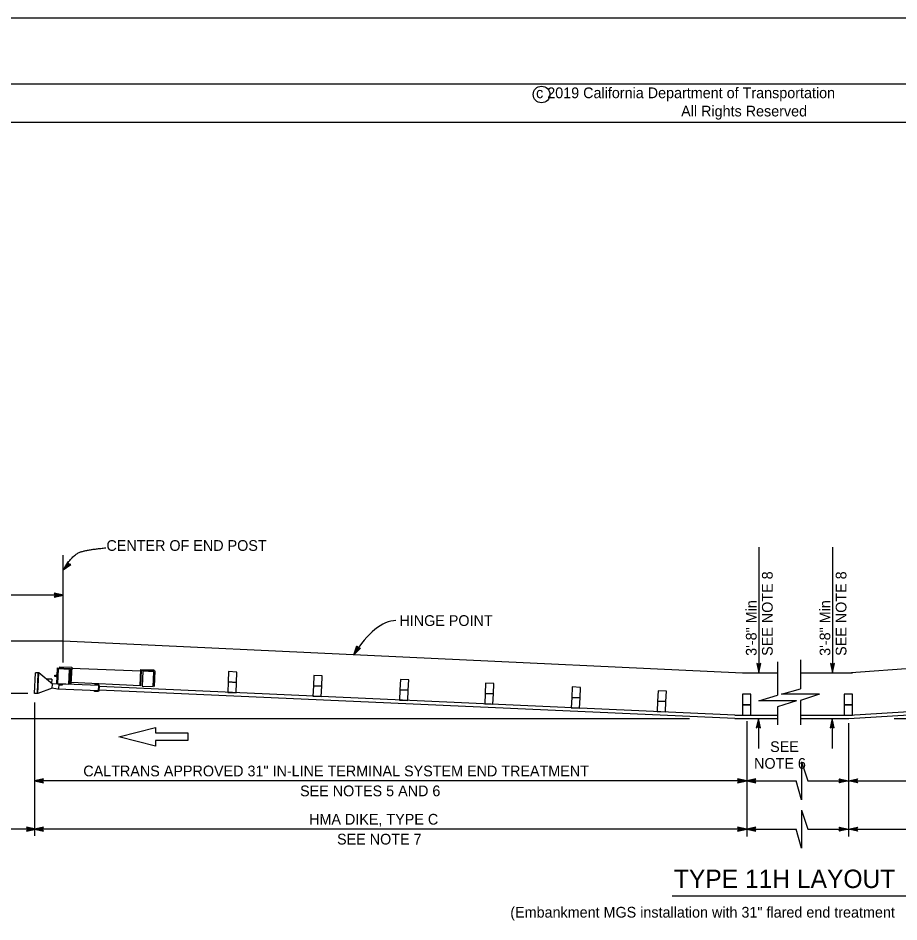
# Model space of a CAD drawing. Extents: x -893 to 867, y -474 to 712.
# Drawn here: x -508 to 67, y 122 to 712 of the extents above; entities that cross this region are included whole.
import ezdxf

# ---------------------------------------------------------------- set-up
doc = ezdxf.new("R2010")
doc.units = 0
for name, color, linetype in [('10 Sheet Format', 7, 'Continuous'), ('56 Stage 3 Anno', 7, 'Continuous'), ('57 Undefined', 7, 'Continuous'), ('60 Nongeo Data', 7, 'Continuous')]:
    doc.layers.add(name, color=color, linetype=linetype)

msp = doc.modelspace()

# ---------------------------------------------------------------- linework, layer by layer
at = {"layer": '10 Sheet Format'}
msp.add_line((-813.45, 643.96), (811.55, 643.96), dxfattribs=at)
for points in [[(-893.45, -474.04), (866.55, -474.04), (866.55, 711.96), (-893.45, 711.96)], [(-863.43, 668.96), (836.57, 668.96), (836.57, -431.04), (-863.43, -431.04)], [(-863.43, 668.96), (836.57, 668.96), (836.57, -431.04), (-863.43, -431.04)]]:
    msp.add_lwpolyline(points, close=True, dxfattribs=at)
msp.add_circle((-166.11, 662.06), 5.42, dxfattribs=at)
at = {"layer": '56 Stage 3 Anno'}
for p, q in [((-24.29, 366.65), (-24.29, 284.71)), ((23.82, 366.65), (23.82, 284.71)), ((-478.08, 335.32), (-484.08, 336.65)), ((-484.08, 336.65), (-484.08, 336.65)), ((-484.08, 336.65), (-483.28, 335.32)), ((-479.47, 335.33), (-483.85, 336.3)), ((-478.08, 335.32), (-554.48, 335.32)), ((-483.28, 335.32), (-484.08, 333.98)), ((-484.08, 333.98), (-478.08, 335.32)), ((-484.08, 333.98), (-484.08, 333.98)), ((-483.86, 334.34), (-479.46, 335.32)), ((-480.84, 335.32), (-483.67, 335.95)), ((-483.63, 334.7), (-480.84, 335.32)), ((-483.45, 335.05), (-482.22, 335.32)), ((-482.22, 335.32), (-483.43, 335.59)), ((-478.08, 335.32), (-478.08, 335.32)), ((-288.57, 296.33), (-286.59, 302.15)), ((-287.85, 297.52), (-286.4, 301.76)), ((-287.13, 298.69), (-286.2, 301.43)), ((-286.59, 302.15), (-286.59, 302.15)), ((-286.59, 302.15), (-285.87, 300.77)), ((-286.41, 299.87), (-286.01, 301.04)), ((-284.31, 300.76), (-288.57, 296.33)), ((-288.57, 296.33), (-288.57, 296.33)), ((-284.72, 300.76), (-287.85, 297.51)), ((-285.15, 300.75), (-287.13, 298.69)), ((-285.54, 300.78), (-286.41, 299.87)), ((-285.87, 300.77), (-284.31, 300.76)), ((-284.31, 300.76), (-284.31, 300.76)), ((-24.29, 289.91), (-25.63, 290.71)), ((-25.63, 290.71), (-25.63, 290.71)), ((-25.63, 290.71), (-24.29, 284.71)), ((-25.28, 290.49), (-24.29, 286.09)), ((-24.92, 290.26), (-24.29, 287.47)), ((-24.57, 290.08), (-24.3, 288.85)), ((-24.3, 288.85), (-24.03, 290.06)), ((-24.29, 284.71), (-22.96, 290.71)), ((-22.96, 290.71), (-24.29, 289.91)), ((-24.29, 286.1), (-23.32, 290.47)), ((-24.29, 287.47), (-23.67, 290.29)), ((-22.96, 290.71), (-22.96, 290.71)), ((-12.06, 291.76), (-12.06, 269.92)), ((2.81, 292.98), (2.81, 274.2)), ((23.82, 289.91), (22.48, 290.71)), ((22.48, 290.71), (22.48, 290.71)), ((22.48, 290.71), (23.82, 284.71)), ((22.84, 290.49), (23.82, 286.09)), ((23.2, 290.26), (23.82, 287.47)), ((23.55, 290.08), (23.82, 288.85)), ((23.82, 284.71), (25.15, 290.71)), ((25.15, 290.71), (23.82, 289.91)), ((23.82, 287.47), (24.45, 290.29)), ((23.82, 288.85), (24.09, 290.06)), ((23.83, 286.1), (24.8, 290.47)), ((25.15, 290.71), (25.15, 290.71)), ((-24.29, 284.71), (-24.29, 284.71)), ((23.82, 284.71), (23.82, 284.71)), ((-9.53, 270.62), (2.81, 274.2)), ((-501.39, 271.08), (-594.07, 271.08)), ((-24.4, 266.35), (-12.06, 269.92)), ((0.32, 266.35), (-24.4, 266.35)), ((0.32, 266.35), (-12.06, 262.33)), ((15.2, 270.62), (-9.53, 270.62)), ((15.2, 270.62), (2.81, 266.6)), ((2.81, 266.6), (2.81, 250.53)), ((-497.05, 265.22), (-497.05, 178.1)), ((-12.06, 262.33), (-12.06, 250.53)), ((-24.63, 254.7), (-25.96, 248.7)), ((-24.63, 254.7), (-24.63, 235.16)), ((-23.29, 248.7), (-24.63, 254.7)), ((-24.63, 254.7), (-24.63, 254.7)), ((23.49, 254.7), (22.16, 248.7)), ((24.83, 248.7), (23.49, 254.7)), ((23.49, 254.7), (23.49, 254.7)), ((23.49, 254.7), (23.49, 235.16)), ((-32.22, 253.11), (-32.22, 177.76)), ((-32.22, 251.76), (-32.22, 178.1)), ((-25.96, 248.7), (-24.63, 249.5)), ((-25.96, 248.7), (-25.96, 248.7)), ((-24.63, 253.31), (-25.6, 248.94)), ((-24.63, 251.94), (-25.25, 249.11)), ((-24.62, 250.56), (-24.89, 249.35)), ((-23.64, 248.92), (-24.63, 253.32)), ((-24, 249.15), (-24.63, 251.94)), ((-24.63, 249.5), (-23.29, 248.7)), ((-24.35, 249.33), (-24.62, 250.56)), ((-23.29, 248.7), (-23.29, 248.7)), ((22.16, 248.7), (23.49, 249.5)), ((22.16, 248.7), (22.16, 248.7)), ((23.49, 253.31), (22.52, 248.94)), ((23.49, 251.94), (22.86, 249.11)), ((23.49, 250.56), (23.22, 249.35)), ((24.47, 248.92), (23.49, 253.32)), ((24.11, 249.15), (23.49, 251.94)), ((23.77, 249.33), (23.49, 250.56)), ((23.49, 249.5), (24.83, 248.7)), ((24.83, 248.7), (24.83, 248.7)), ((34.16, 251.76), (34.16, 177.76)), ((3.53, 226.41), (7.55, 214.02)), ((3.53, 226.41), (3.53, 201.68)), ((-491.05, 215.36), (-497.05, 214.02)), ((-32.22, 214.02), (-497.05, 214.02)), ((-497.05, 214.02), (-497.05, 214.02)), ((-497.05, 214.02), (-491.05, 212.69)), ((-491.27, 215.01), (-495.67, 214.02)), ((-495.66, 214.02), (-491.28, 213.05)), ((-491.5, 214.65), (-494.29, 214.02)), ((-494.29, 214.02), (-491.46, 213.4)), ((-491.68, 214.3), (-492.91, 214.03)), ((-492.91, 214.03), (-491.7, 213.76)), ((-491.85, 214.02), (-491.05, 215.36)), ((-491.05, 212.69), (-491.85, 214.02)), ((-491.05, 215.36), (-491.05, 215.36)), ((-491.05, 212.69), (-491.05, 212.69)), ((-32.23, 214.02), (-38.23, 215.35)), ((-38.23, 215.35), (-38.23, 215.35)), ((-38.23, 215.35), (-37.43, 214.02)), ((-37.43, 214.02), (-38.23, 212.68)), ((-38.23, 212.68), (-32.23, 214.02)), ((-38.23, 212.68), (-38.23, 212.68)), ((-38.01, 213.04), (-33.61, 214.02)), ((-33.62, 214.03), (-37.99, 214.99)), ((-34.99, 214.02), (-37.81, 214.65)), ((-37.77, 213.4), (-34.99, 214.02)), ((-37.6, 213.74), (-36.37, 214.02)), ((-36.37, 214.02), (-37.58, 214.29)), ((-32.23, 214.02), (-32.23, 214.02)), ((-32.22, 214.02), (-32.23, 214.02)), ((-26.22, 215.36), (-32.22, 214.02)), ((-32.22, 214.02), (-0.04, 214.02)), ((-32.22, 214.02), (-32.22, 214.02)), ((-32.22, 214.02), (-26.22, 212.69)), ((-31.05, 214.02), (-31.06, 214.02)), ((-26.44, 215.01), (-30.84, 214.02)), ((-30.83, 214.02), (-26.46, 213.05)), ((-26.67, 214.65), (-29.46, 214.02)), ((-29.46, 214.02), (-26.63, 213.4)), ((-26.85, 214.3), (-28.08, 214.03)), ((-28.08, 214.03), (-26.87, 213.76)), ((-27.02, 214.02), (-26.22, 215.36)), ((-26.22, 212.69), (-27.02, 214.02)), ((-26.22, 215.36), (-26.22, 215.36)), ((-26.22, 212.69), (-26.22, 212.69)), ((3.53, 201.68), (-0.04, 214.02)), ((7.55, 214.02), (34.16, 214.02)), ((28.96, 214.02), (28.16, 215.36)), ((28.16, 215.36), (28.16, 215.36)), ((28.16, 215.36), (34.16, 214.02)), ((34.16, 214.02), (28.16, 212.69)), ((28.16, 212.69), (28.96, 214.02)), ((28.16, 212.69), (28.16, 212.69)), ((28.37, 215.01), (32.78, 214.02)), ((32.76, 214.02), (28.39, 213.05)), ((31.39, 214.02), (28.57, 213.4)), ((28.61, 214.65), (31.39, 214.02)), ((28.78, 214.3), (30.01, 214.03)), ((30.01, 214.03), (28.8, 213.76)), ((34.16, 214.02), (40.16, 215.35)), ((34.16, 214.02), (496.74, 214.02)), ((40.16, 212.68), (34.16, 214.02)), ((34.16, 214.02), (34.16, 214.02)), ((34.16, 214.02), (34.16, 214.02)), ((39.94, 213.04), (35.54, 214.02)), ((35.55, 214.03), (39.92, 214.99)), ((36.92, 214.02), (39.74, 214.65)), ((39.71, 213.4), (36.92, 214.02)), ((38.3, 214.02), (39.51, 214.29)), ((39.53, 213.74), (38.3, 214.02)), ((40.16, 215.35), (39.36, 214.02)), ((39.36, 214.02), (40.16, 212.68)), ((40.16, 215.35), (40.16, 215.35)), ((40.16, 212.68), (40.16, 212.68)), ((3.53, 194.89), (7.55, 182.51)), ((3.53, 194.89), (3.53, 170.17)), ((-496.18, 182.51), (-502.18, 183.84)), ((-502.18, 183.84), (-502.18, 183.84)), ((-502.18, 183.84), (-501.38, 182.51)), ((-497.57, 182.51), (-501.94, 183.48)), ((-498.94, 182.51), (-501.77, 183.13)), ((-491.05, 183.85), (-497.05, 182.51)), ((-491.27, 183.49), (-495.67, 182.51)), ((-491.5, 183.13), (-494.29, 182.51)), ((-491.85, 182.51), (-491.05, 183.85)), ((-491.05, 183.85), (-491.05, 183.85)), ((-32.23, 182.51), (-38.23, 183.84)), ((-38.23, 183.84), (-38.23, 183.84)), ((-38.23, 183.84), (-37.43, 182.51)), ((-33.62, 182.51), (-37.99, 183.48)), ((-34.99, 182.51), (-37.81, 183.13)), ((-26.23, 183.85), (-32.23, 182.51)), ((-26.44, 183.49), (-30.85, 182.51)), ((-26.68, 183.13), (-29.46, 182.51)), ((-27.03, 182.51), (-26.23, 183.85)), ((-26.23, 183.85), (-26.23, 183.85)), ((28.96, 182.51), (28.16, 183.85)), ((28.16, 183.85), (28.16, 183.85)), ((28.16, 183.85), (34.16, 182.51)), ((28.37, 183.49), (32.78, 182.51)), ((28.61, 183.13), (31.39, 182.51)), ((34.16, 182.51), (40.16, 183.84)), ((34.16, 182.51), (40.16, 183.84)), ((35.55, 182.51), (39.92, 183.48)), ((35.55, 182.51), (39.92, 183.48)), ((36.92, 182.51), (39.74, 183.13)), ((36.92, 182.51), (39.74, 183.13)), ((40.16, 183.84), (39.36, 182.51)), ((40.16, 183.84), (39.36, 182.51)), ((40.16, 183.84), (40.16, 183.84)), ((40.16, 183.84), (40.16, 183.84)), ((-495.02, 182.51), (-750.56, 182.51)), ((-501.38, 182.51), (-502.18, 181.17)), ((-502.18, 181.17), (-496.18, 182.51)), ((-502.18, 181.17), (-502.18, 181.17)), ((-501.96, 181.52), (-497.56, 182.51)), ((-501.73, 181.88), (-498.94, 182.51)), ((-501.55, 182.23), (-500.32, 182.51)), ((-500.32, 182.51), (-501.53, 182.77)), ((-497.05, 182.51), (-497.05, 182.51)), ((-497.05, 182.51), (-491.05, 181.18)), ((-496.18, 182.51), (-496.18, 182.51)), ((-32.22, 182.51), (-495.89, 182.51)), ((-495.66, 182.5), (-491.28, 181.54)), ((-494.29, 182.51), (-491.46, 181.88)), ((-491.68, 182.79), (-492.91, 182.51)), ((-492.91, 182.51), (-491.7, 182.24)), ((-491.05, 181.18), (-491.85, 182.51)), ((-491.05, 181.18), (-491.05, 181.18)), ((-37.43, 182.51), (-38.23, 181.17)), ((-38.23, 181.17), (-32.23, 182.51)), ((-38.23, 181.17), (-38.23, 181.17)), ((-38.01, 181.52), (-33.61, 182.51)), ((-37.77, 181.88), (-34.99, 182.51)), ((-37.6, 182.23), (-36.37, 182.51)), ((-36.37, 182.51), (-37.58, 182.77)), ((-32.23, 182.51), (-32.23, 182.51)), ((-32.23, 182.51), (-26.23, 181.18)), ((-32.23, 182.51), (-32.23, 182.51)), ((-32.22, 182.51), (-32.23, 182.51)), ((-32.22, 182.51), (-0.04, 182.51)), ((-30.83, 182.5), (-26.46, 181.54)), ((-29.46, 182.51), (-26.64, 181.88)), ((-26.85, 182.79), (-28.08, 182.51)), ((-28.08, 182.51), (-26.87, 182.24)), ((-26.23, 181.18), (-27.03, 182.51)), ((-26.23, 181.18), (-26.23, 181.18)), ((3.53, 170.17), (-0.04, 182.51)), ((7.55, 182.51), (34.16, 182.51)), ((34.16, 182.51), (28.16, 181.18)), ((28.16, 181.18), (28.96, 182.51)), ((28.16, 181.18), (28.16, 181.18)), ((32.76, 182.5), (28.39, 181.54)), ((31.39, 182.51), (28.57, 181.88)), ((28.78, 182.79), (30.01, 182.51)), ((30.01, 182.51), (28.8, 182.24)), ((40.16, 181.17), (34.16, 182.51)), ((34.16, 182.51), (34.16, 182.51)), ((40.16, 181.17), (34.16, 182.51)), ((34.16, 182.51), (34.16, 182.51)), ((34.16, 182.51), (496.74, 182.51)), ((34.16, 182.51), (34.16, 182.51)), ((39.94, 181.52), (35.54, 182.51)), ((39.94, 181.52), (35.54, 182.51)), ((39.71, 181.88), (36.92, 182.51)), ((39.71, 181.88), (36.92, 182.51)), ((38.3, 182.51), (39.51, 182.77)), ((38.3, 182.51), (39.51, 182.77)), ((39.53, 182.23), (38.3, 182.51)), ((39.53, 182.23), (38.3, 182.51)), ((39.36, 182.51), (40.16, 181.17)), ((39.36, 182.51), (40.16, 181.17)), ((40.16, 181.17), (40.16, 181.17)), ((40.16, 181.17), (40.16, 181.17))]:
    msp.add_line(p, q, dxfattribs=at)
msp.add_lwpolyline([(-475.26, 357.07), (-478.32, 351.85), (-473.33, 355.28), (-473.73, 355.36), (-477.38, 352.85), (-475.14, 356.68), (-475.03, 356.29), (-476.46, 353.84), (-474.13, 355.44), (-474.53, 355.53), (-475.54, 354.83), (-474.92, 355.9), (-474.83, 355.59), (-473.33, 355.28), (-474.83, 355.59)], close=True, dxfattribs=at)
msp.add_ellipse((-273.95, 248.46), major_axis=(-15.99, -69.88), ratio=0.436863, start_param=3.243812, end_param=4.062009, dxfattribs=at)
msp.add_open_spline([(-478.32, 351.85), (-472.02, 362.07), (-461.05, 365.16), (-450.45, 366.17)], degree=2, dxfattribs=at)
at = {"layer": '57 Undefined'}
msp.add_line((-80.98, 138.91), (100.26, 138.91), dxfattribs=at)
at = {"layer": '60 Nongeo Data'}
for p, q in [((-478.27, 291.28), (-478.27, 361.36)), ((33.02, 284.65), (434.83, 312.67)), ((-478.27, 305.29), (-554.48, 305.29)), ((-35.01, 284.35), (-478.27, 305.29)), ((-496.9, 271.08), (-496.29, 284.65)), ((-494.2, 284.56), (-496.29, 284.65)), ((-495.12, 271.01), (-494.51, 284.57)), ((-494.81, 270.99), (-494.2, 284.56)), ((-485.25, 277.11), (-494.2, 284.56)), ((-482.13, 287.88), (-482.6, 277.38)), ((-482.13, 287.88), (-473.45, 287.49)), ((-480.67, 288.52), (-480.71, 287.82)), ((-480.67, 288.52), (-472.71, 288.17)), ((-473.45, 287.49), (-473.92, 277.12)), ((-472.71, 288.17), (-473.21, 277.09)), ((-427.55, 285.67), (-472.74, 287.46)), ((-427.99, 276.01), (-427.5, 286.82)), ((-427.54, 275.99), (-427.08, 286.36)), ((-427.5, 286.82), (-419.1, 286.45)), ((-427.08, 286.36), (-418.41, 285.97)), ((-419.1, 286.45), (-419.12, 286)), ((-418.41, 285.97), (-418.87, 275.6)), ((-12.06, 284.35), (-35.01, 284.35)), ((36.86, 284.35), (2.81, 284.35)), ((34.7, 257.04), (484.03, 284.51)), ((-485.67, 280.37), (-489.37, 280.54)), ((-485.67, 280.37), (-485.8, 277.56)), ((-481.76, 277.46), (-485.25, 277.11)), ((-482.37, 281.88), (-482.31, 283.17)), ((-455.12, 276.28), (-482.03, 277.48)), ((-481.05, 273.96), (-480.9, 277.43)), ((-480.69, 276.55), (-480.65, 277.42)), ((-478.91, 277.34), (-478.95, 276.47)), ((-427.98, 276.16), (-473.16, 278.18)), ((34.39, 254.7), (484.17, 282.2)), ((-485.36, 274.67), (-494.81, 270.99)), ((-485.36, 274.67), (-485.25, 277.11)), ((-481.91, 274), (-485.36, 274.67)), ((-455.28, 272.8), (-481.91, 274)), ((-478.95, 276.47), (-480.69, 276.55)), ((-457.78, 272.42), (-457.76, 272.91)), ((-455.3, 272.31), (-457.78, 272.42)), ((-457.61, 276.39), (-457.59, 276.88)), ((-455.1, 276.77), (-457.59, 276.88)), ((-454.76, 273.28), (-455.3, 272.31)), ((-455.28, 272.8), (-455.12, 276.28)), ((-454.65, 275.76), (-455.1, 276.77)), ((-454.76, 273.28), (-454.65, 275.76)), ((-39.97, 254.7), (-454.76, 273.28)), ((-39.91, 257.02), (-454.66, 275.59)), ((-494.81, 270.99), (-496.9, 271.08)), ((-787, 254.7), (-69.6, 254.7)), ((-39.97, 254.7), (-12.06, 254.7)), ((-39.91, 257.02), (-12.06, 257.02)), ((2.81, 257.04), (34.7, 257.04)), ((2.81, 254.7), (34.39, 254.7)), ((63.94, 254.7), (797.77, 254.7)), ((-441.88, 242.84), (-417.97, 248.98)), ((-417.97, 248.98), (-417.97, 245.34)), ((-417.98, 236.7), (-441.88, 242.84)), ((-417.97, 245.34), (-396.87, 245.34)), ((-396.87, 245.34), (-396.87, 242.84)), ((-396.87, 242.84), (-396.87, 240.34)), ((-396.87, 240.34), (-417.98, 240.34)), ((-417.98, 240.34), (-417.98, 236.7))]:
    msp.add_line(p, q, dxfattribs=at)
for points in [[(-482.37, 281.88), (-482.92, 281.91), (-482.87, 283.2), (-482.31, 283.17)], [(-482.92, 282.18), (-483.72, 282.22), (-483.68, 282.97), (-482.88, 282.94)]]:
    msp.add_lwpolyline(points, dxfattribs=at)
for points in [[(-474.2, 286.81), (-481.45, 287.14), (-481.88, 277.48), (-474.63, 277.15)], [(-419.15, 285.29), (-426.4, 285.62), (-426.83, 275.96), (-419.58, 275.63)], [(-364.87, 285.11), (-370.29, 285.36), (-370.59, 278.6), (-365.18, 278.36)], [(-365.18, 278.36), (-370.59, 278.6), (-370.89, 271.84), (-365.48, 271.6)], [(-309.28, 282.58), (-314.7, 282.83), (-315, 276.07), (-309.59, 275.82)], [(-252.79, 280.03), (-258.2, 280.27), (-258.51, 273.51), (-253.09, 273.27)], [(-197.2, 277.65), (-202.61, 277.89), (-202.91, 271.13), (-197.5, 270.89)], [(-309.59, 275.82), (-315, 276.07), (-315.3, 269.31), (-309.89, 269.07)], [(-253.09, 273.27), (-258.51, 273.51), (-258.81, 266.76), (-253.4, 266.51)], [(-140.7, 275.1), (-146.12, 275.34), (-146.42, 268.58), (-141.01, 268.34)], [(-84.64, 272.58), (-90.05, 272.82), (-90.35, 266.06), (-84.94, 265.82)], [(-197.5, 270.89), (-202.91, 271.13), (-203.21, 264.38), (-197.8, 264.13)], [(-141.01, 268.34), (-146.42, 268.58), (-146.72, 261.82), (-141.31, 261.58)], [(-84.94, 265.82), (-90.35, 266.06), (-90.66, 259.31), (-85.24, 259.06)], [(-29.59, 270.55), (-35.01, 270.55), (-35.01, 263.78), (-29.59, 263.78)], [(36.86, 270.55), (31.45, 270.55), (31.45, 263.78), (36.86, 263.78)], [(-29.59, 263.78), (-35.01, 263.78), (-35.01, 257.02), (-29.59, 257.02)], [(36.86, 263.78), (31.45, 263.78), (31.45, 257.02), (36.86, 257.02)]]:
    msp.add_lwpolyline(points, close=True, dxfattribs=at)

# ---------------------------------------------------------------- texts
at = {"layer": '10 Sheet Format'}
for s, p in [('c 2019 California Department of Transportation', (-169.67, 659.66)), ('All Rights Reserved', (-75.03, 647.76))]:
    msp.add_text(s, height=7, dxfattribs=at).set_placement(p)
at = {"layer": '57 Undefined'}
for s, height, p in [('CENTER OF END POST', 7, (-450.04, 364.19)), ('HINGE POINT', 7, (-258.88, 315.19)), ('SEE', 7, (-16.97, 232.89)), ('NOTE 6', 7, (-27.42, 221.96)), ('CALTRANS APPROVED 31" IN-LINE TERMINAL SYSTEM END TREATMENT', 7, (-465.15, 217.02)), ('SEE NOTES 5 AND 6', 7, (-323.7, 204.02)), ('HMA DIKE, TYPE C', 7, (-317.79, 185.51)), ('SEE NOTE 7', 7, (-299.56, 172.51)), ('TYPE 11H LAYOUT', 12, (-79.74, 144.12)), ('(Embankment MGS installation with 31" flared end treatment', 7, (-186.52, 124.82))]:
    msp.add_text(s, height=height, dxfattribs=at).set_placement(p)
for s, p in [('SEE NOTE 8', (-15.27, 295.65)), ('SEE NOTE 8', (32.85, 295.65)), ('3\'-8" Min', (-25.77, 295.65)), ('3\'-8" Min', (22.35, 295.65))]:
    msp.add_text(s, height=7, rotation=90, dxfattribs=at).set_placement(p)

doc.saveas('drawing.dxf')
